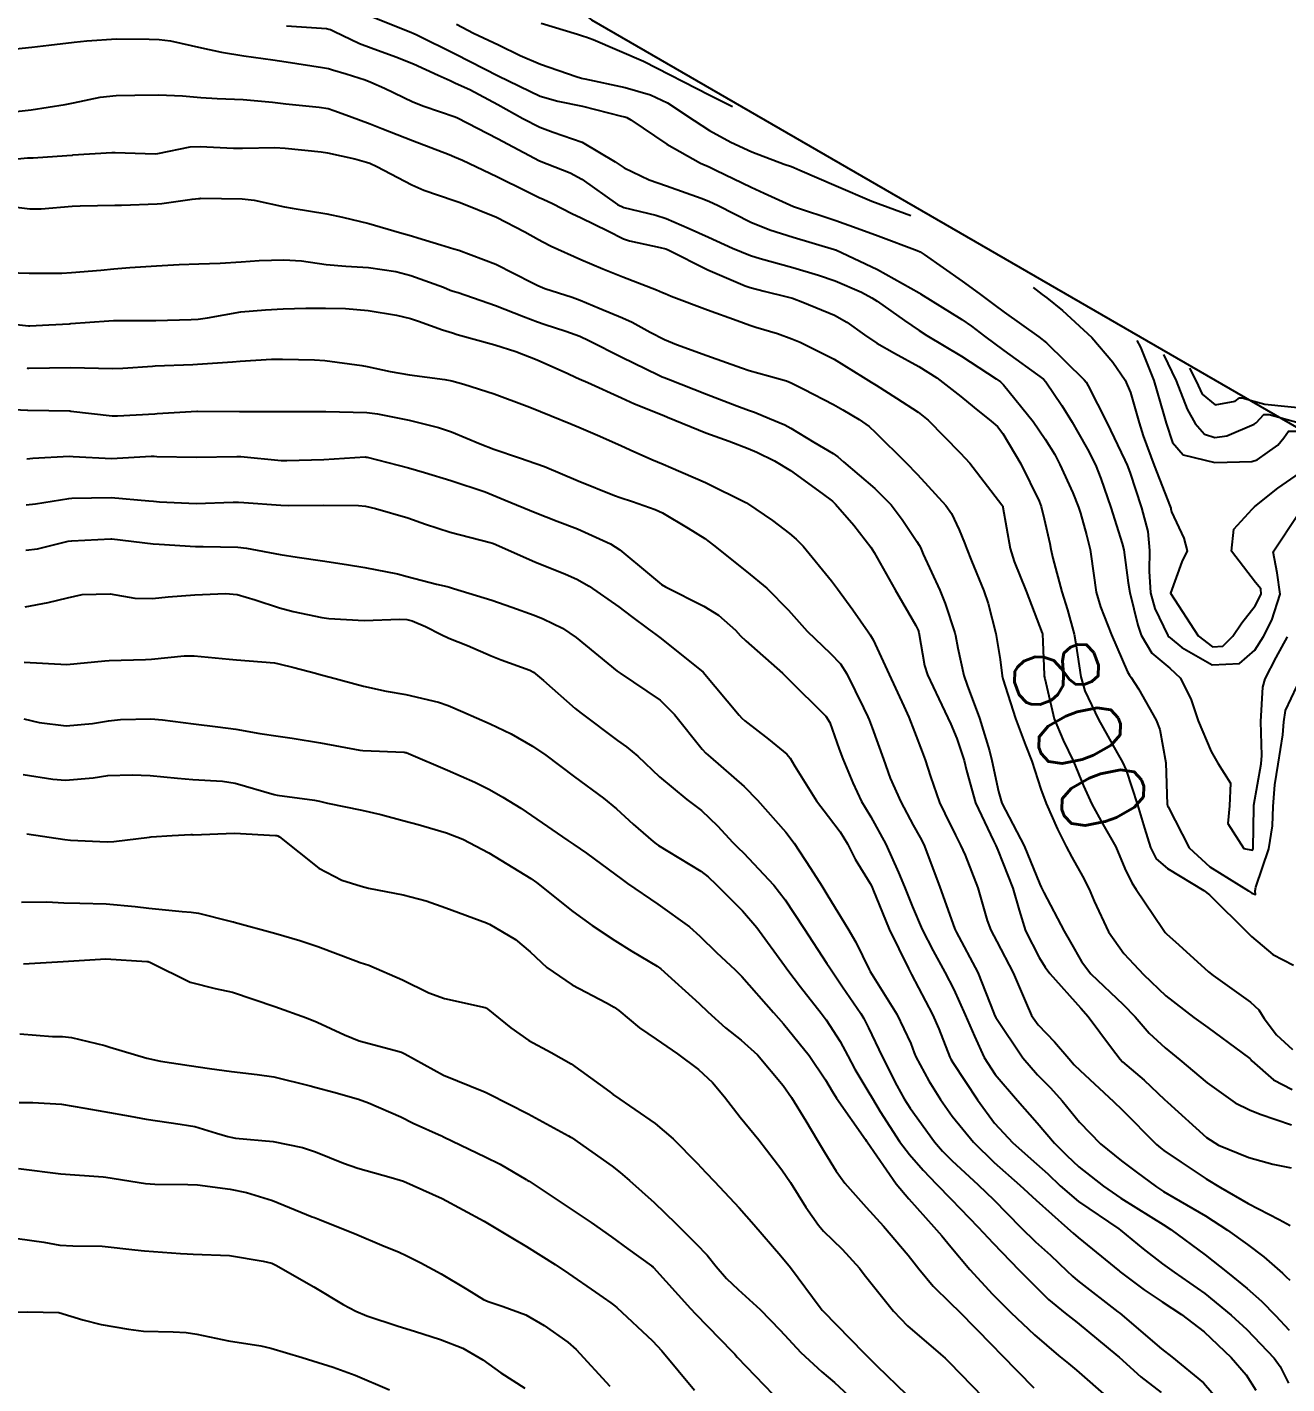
# Model space of a CAD drawing. Header units: metres. Extents: x 307586 to 320046, y 7427249 to 7434250.
# Drawn here: x 319499 to 319558.4, y 7429480 to 7429543.9 of the extents above; entities that cross this region are included whole.
import ezdxf
from ezdxf.enums import TextEntityAlignment as Align

# ---------------------------------------------------------------- set-up
doc = ezdxf.new("R2010")
doc.units = ezdxf.units.M
doc.header["$MEASUREMENT"] = 0
for name, color, linetype in [('Area', 45, 'Continuous'), ('Cotas', 45, 'Continuous'), ('Curvas de Nivel 1m', 11, 'Continuous'), ('Curvas de Nivel 5m', 15, 'Continuous')]:
    doc.layers.add(name, color=color, linetype=linetype)
doc.styles.add('Style-STANDARD', font='STANDARD.shx')

msp = doc.modelspace()

# ---------------------------------------------------------------- linework, layer by layer
at = {"layer": 'Area'}
msp.add_polyline3d([(319454.424, 7429616.789, 781.448), (319463.456, 7429607.411, 785.787), (319474.005, 7429595.594, 781.677), (319485.344, 7429582.782, 782.507), (319500.487, 7429566.872, 792.697), (319503.361, 7429563.779, 807.247), (319505.706, 7429561.699, 800.576), (319509.481, 7429558.21, 800.647), (319512.427, 7429555.235, 798.107), (319514.947, 7429552.846, 812.356), (319521.059, 7429547.782, 808.465), (319525.568, 7429544.287, 801.184), (319571.24, 7429517.914, 802.881), (319572.269, 7429517.444, 803.479), (319586.921, 7429512.024, 806.907), (319590.937, 7429510.93, 807.076), (319597.966, 7429508.884, 807.157), (319599.419, 7429508.359, 806.856), (319611.567, 7429506.026, 808.171), (319661.623, 7429504.124, 813.027), (319668.936, 7429504.476, 812.124)], dxfattribs=at)
at = {"layer": 'Curvas de Nivel 1m', "flags": 128}
for points, elevation in [([(319515.2, 7429544.455), (319517.046, 7429543.711), (319517.192, 7429543.652), (319517.296, 7429543.604), (319519.178, 7429542.67), (319521.163, 7429541.66), (319523.154, 7429540.699), (319523.978, 7429540.454), (319525.149, 7429540.22), (319526.977, 7429539.759), (319527.144, 7429539.715), (319527.241, 7429539.686), (319527.421, 7429539.586), (319529.126, 7429538.439), (319530.715, 7429537.544), (319531.111, 7429537.362), (319531.433, 7429537.214), (319533.102, 7429536.398), (319533.714, 7429536.125), (319535.093, 7429535.49), (319537.087, 7429534.829), (319538.102, 7429534.473), (319539.08, 7429534.108), (319540.929, 7429533.421), (319541.072, 7429533.353), (319541.251, 7429533.237), (319543.052, 7429531.978), (319543.849, 7429531.388), (319544.532, 7429530.872), (319545.034, 7429530.506), (319546.662, 7429529.354), (319547.019, 7429529.06), (319548.806, 7429527.323), (319548.89, 7429527.219), (319548.99, 7429527.039), (319549.863, 7429525.311), (319550.714, 7429523.544), (319550.827, 7429523.301), (319550.948, 7429522.973), (319551.497, 7429521.294), (319551.793, 7429520.172), (319551.885, 7429519.285), (319551.868, 7429518.306), (319551.93, 7429517.284), (319552.131, 7429516.546), (319552.749, 7429515.272), (319552.789, 7429515.208), (319552.852, 7429515.155), (319553.403, 7429514.709), (319554.839, 7429513.895), (319556.119, 7429513.959), (319556.846, 7429514.582), (319557.247, 7429515.224), (319557.641, 7429515.995), (319558.04, 7429517.213), (319557.897, 7429518.224), (319557.704, 7429519.218), (319558.921, 7429521.043)], 796), ([(319511.186, 7429544.014), (319513.068, 7429543.878), (319513.184, 7429543.857), (319513.256, 7429543.831), (319513.418, 7429543.756), (319514.629, 7429543.183), (319515.182, 7429542.974), (319516.338, 7429542.556), (319517.171, 7429542.221), (319518.345, 7429541.692), (319518.903, 7429541.427), (319519.159, 7429541.313), (319519.827, 7429541.003), (319521.149, 7429540.303), (319522.334, 7429539.648), (319523.137, 7429539.227), (319523.766, 7429538.998), (319525.127, 7429538.527), (319526.682, 7429537.594), (319527.11, 7429537.312), (319528.284, 7429536.752), (319529.102, 7429536.463), (319530.746, 7429535.894), (319531.095, 7429535.751), (319531.542, 7429535.536), (319533.085, 7429534.761), (319533.972, 7429534.397), (319535.078, 7429534.045), (319537.03, 7429533.47), (319537.073, 7429533.452), (319537.093, 7429533.449), (319539.059, 7429532.529), (319541.014, 7429531.42), (319541.043, 7429531.405), (319541.089, 7429531.373), (319543.031, 7429530.164), (319543.484, 7429529.849), (319544.093, 7429529.384), (319545.013, 7429528.71), (319546.875, 7429527.351), (319546.992, 7429527.234), (319547.751, 7429526.109), (319548.225, 7429525.331), (319548.503, 7429524.862), (319548.96, 7429524.062), (319549.327, 7429523.316), (319549.588, 7429522.669), (319550.06, 7429521.309), (319550.596, 7429519.613), (319550.665, 7429519.302), (319550.88, 7429517.748), (319550.953, 7429517.299), (319551.326, 7429515.761), (319551.485, 7429515.291), (319551.996, 7429514.434), (319552.838, 7429513.739), (319553.347, 7429513.265), (319553.842, 7429512.235), (319554.172, 7429511.256), (319554.788, 7429509.797), (319555.106, 7429509.247), (319555.7, 7429508.315), (319555.656, 7429507.241), (319555.58, 7429506.407), (319556.328, 7429505.234), (319556.732, 7429505.152), (319556.77, 7429505.229), (319556.8, 7429507.192), (319556.799, 7429507.229), (319556.806, 7429507.272), (319557.137, 7429509.225), (319557.171, 7429509.608), (319557.123, 7429511.225), (319557.223, 7429512.828), (319557.338, 7429513.222), (319557.858, 7429514.23), (319558.389, 7429515.207)], 797), ([(319523.198, 7429544.133), (319524.902, 7429543.614), (319525.192, 7429543.526), (319525.306, 7429543.494), (319525.651, 7429543.373), (319528.016, 7429542.346), (319531.15, 7429540.748), (319532.223, 7429540.21)], 794), ([(319498.127, 7429542.89), (319499.174, 7429543.005), (319499.986, 7429543.101), (319501.176, 7429543.233), (319501.774, 7429543.297), (319503.178, 7429543.398), (319504.707, 7429543.386), (319505.178, 7429543.364), (319505.721, 7429543.301), (319507.174, 7429542.977), (319508.12, 7429542.764), (319509.171, 7429542.591), (319510.545, 7429542.41), (319511.168, 7429542.312), (319512.879, 7429542.049), (319513.165, 7429541.998), (319513.352, 7429541.944), (319513.997, 7429541.747), (319514.893, 7429541.467), (319515.159, 7429541.361), (319515.801, 7429541.079), (319517.15, 7429540.434), (319517.664, 7429540.218), (319519.143, 7429539.721), (319519.246, 7429539.679), (319521.129, 7429538.701), (319523.113, 7429537.64), (319524.563, 7429537.074), (319525.105, 7429536.784), (319526.797, 7429535.593), (319527.092, 7429535.45), (319528.6, 7429535.079), (319529.087, 7429534.927), (319530.18, 7429534.451), (319531.078, 7429534.042), (319532.218, 7429533.529), (319533.068, 7429533.188), (319533.529, 7429533.05), (319535.06, 7429532.625), (319536.277, 7429532.255), (319537.051, 7429531.984), (319538.298, 7429531.451), (319538.788, 7429531.192), (319539.039, 7429531.025), (319540.333, 7429530.124), (319541.025, 7429529.647), (319541.387, 7429529.416), (319543.009, 7429528.442), (319544.647, 7429527.375), (319544.846, 7429527.227), (319544.99, 7429527.084), (319546.395, 7429525.356), (319546.965, 7429524.531), (319547.41, 7429523.796), (319547.657, 7429523.339), (319548.265, 7429521.998), (319548.529, 7429521.326), (319548.626, 7429521.031), (319548.91, 7429520.009), (319549.083, 7429519.318), (319549.119, 7429519.098), (319549.367, 7429517.315), (319549.563, 7429516.616), (319550.086, 7429515.308), (319550.836, 7429513.56), (319550.936, 7429513.401), (319551.01, 7429513.297), (319551.357, 7429512.76), (319552.187, 7429511.279), (319552.364, 7429510.842), (319552.649, 7429509.272), (319552.717, 7429507.307), (319552.725, 7429507.27), (319552.731, 7429507.248), (319552.752, 7429507.189), (319553.747, 7429505.26), (319554.724, 7429504.366), (319556.552, 7429503.232), (319556.711, 7429503.131), (319556.876, 7429503.062), (319556.867, 7429503.228), (319556.897, 7429503.409), (319557.502, 7429505.218), (319557.673, 7429506.292), (319557.709, 7429507.216), (319557.796, 7429508.238), (319557.946, 7429509.213), (319558.169, 7429510.581), (319558.207, 7429511.209), (319558.29, 7429511.729), (319558.828, 7429512.863)], 798), ([(319498.158, 7429539.935), (319499.144, 7429540.057), (319500.747, 7429540.304), (319501.148, 7429540.38), (319502.397, 7429540.641), (319503.151, 7429540.721), (319504.03, 7429540.746), (319505.152, 7429540.756), (319506.287, 7429540.703), (319507.151, 7429540.628), (319507.913, 7429540.581), (319509.15, 7429540.532), (319510.527, 7429540.409), (319511.149, 7429540.339), (319512.732, 7429540.179), (319513.146, 7429540.109), (319513.417, 7429540.027), (319514.165, 7429539.745), (319515.138, 7429539.385), (319515.688, 7429539.171), (319517.126, 7429538.607), (319518.858, 7429537.943), (319519.115, 7429537.841), (319519.481, 7429537.676), (319521.105, 7429536.912), (319522.542, 7429536.202), (319523.096, 7429535.926), (319523.294, 7429535.836), (319523.73, 7429535.63), (319524.642, 7429535.17), (319525.086, 7429534.957), (319526.331, 7429534.346), (319527.077, 7429533.971), (319527.359, 7429533.869), (319528.809, 7429533.564), (319529.072, 7429533.494), (319529.183, 7429533.447), (319531.057, 7429532.507), (319532.82, 7429531.748), (319533.045, 7429531.673), (319533.708, 7429531.51), (319534.788, 7429531.241), (319535.04, 7429531.169), (319535.538, 7429530.985), (319537.032, 7429530.365), (319537.612, 7429530.044), (319538.445, 7429529.449), (319539.017, 7429529.059), (319539.86, 7429528.581), (319541.001, 7429527.949), (319541.849, 7429527.411), (319542.984, 7429526.532), (319543.607, 7429526.019), (319544.419, 7429525.378), (319544.713, 7429525.117), (319544.967, 7429524.8), (319545.816, 7429523.361), (319546.681, 7429521.598), (319546.774, 7429521.351), (319546.917, 7429520.778), (319547.172, 7429519.612), (319547.227, 7429519.345), (319547.321, 7429518.919), (319547.749, 7429517.337), (319548.007, 7429516.476), (319548.329, 7429515.328), (319548.406, 7429514.884), (319548.638, 7429513.323), (319548.823, 7429512.669), (319549.482, 7429511.313), (319550.354, 7429509.737), (319550.61, 7429509.302), (319550.777, 7429508.921), (319551.306, 7429507.292), (319551.646, 7429506.191), (319551.92, 7429505.282), (319552.19, 7429504.74), (319552.723, 7429504.293), (319554.434, 7429503.253), (319554.71, 7429503.042), (319556.529, 7429501.232), (319556.681, 7429501.087), (319557.692, 7429500.233), (319558.668, 7429499.73)], 799), ([(319497.45, 7429535.582), (319499.085, 7429535.388), (319499.612, 7429535.388), (319501.087, 7429535.512), (319501.453, 7429535.53), (319503.088, 7429535.552), (319503.405, 7429535.558), (319505.089, 7429535.614), (319505.307, 7429535.63), (319506.744, 7429535.833), (319507.051, 7429535.873), (319507.093, 7429535.877), (319507.143, 7429535.879), (319509.094, 7429535.863), (319509.655, 7429535.794), (319511.088, 7429535.484), (319511.448, 7429535.416), (319513.084, 7429535.143), (319513.833, 7429534.997), (319515.077, 7429534.688), (319516.519, 7429534.275), (319517.077, 7429534.109), (319517.382, 7429534.011), (319518.462, 7429533.689), (319519.07, 7429533.505), (319519.316, 7429533.43), (319521.06, 7429532.778), (319522.786, 7429531.903), (319523.045, 7429531.764), (319523.364, 7429531.635), (319524.651, 7429531.227), (319525.038, 7429531.085), (319525.934, 7429530.701), (319527.029, 7429530.248), (319527.484, 7429530.039), (319528.328, 7429529.57), (319529.018, 7429529.219), (319529.583, 7429528.985), (319531.007, 7429528.475), (319532.639, 7429527.883), (319532.997, 7429527.765), (319533.907, 7429527.506), (319534.768, 7429527.271), (319534.99, 7429527.182), (319535.58, 7429526.891), (319536.98, 7429526.157), (319537.423, 7429525.908), (319538.192, 7429525.452), (319538.654, 7429525.129), (319538.967, 7429524.845), (319540.393, 7429523.426), (319540.945, 7429522.867), (319542.275, 7429521.406), (319542.538, 7429521.023), (319542.911, 7429520.249), (319543.164, 7429519.646), (319543.256, 7429519.386), (319543.489, 7429518.789), (319544.068, 7429517.378), (319544.275, 7429516.784), (319544.64, 7429515.372), (319544.841, 7429514.139), (319544.936, 7429513.369), (319544.964, 7429513.236), (319545.558, 7429511.362), (319546.039, 7429510.109), (319546.327, 7429509.355), (319546.763, 7429508.022), (319547.011, 7429507.346), (319547.546, 7429506.143), (319547.943, 7429505.332), (319548.215, 7429504.815), (319548.719, 7429503.931), (319549.037, 7429503.317), (319549.276, 7429502.743), (319549.949, 7429501.307), (319550.673, 7429500.278), (319551.146, 7429499.771), (319551.598, 7429499.286), (319552.648, 7429498.279), (319553.976, 7429497.257), (319554.628, 7429496.794), (319556.253, 7429495.597), (319556.614, 7429495.325), (319556.662, 7429495.278), (319556.711, 7429495.229), (319557.724, 7429494.333), (319558.6, 7429493.864)], 801), ([(319497.51, 7429532.405), (319499.047, 7429532.345), (319500.596, 7429532.356), (319501.048, 7429532.381), (319502.439, 7429532.497), (319503.05, 7429532.552), (319503.799, 7429532.617), (319505.051, 7429532.704), (319506.126, 7429532.766), (319507.053, 7429532.791), (319508.055, 7429532.817), (319509.054, 7429532.882), (319509.9, 7429532.946), (319511.055, 7429532.979), (319511.9, 7429532.926), (319513.053, 7429532.763), (319513.982, 7429532.676), (319515.052, 7429532.613), (319516.335, 7429532.432), (319517.051, 7429532.24), (319518.585, 7429531.687), (319518.911, 7429531.551), (319519.041, 7429531.508), (319519.285, 7429531.433), (319521.035, 7429530.823), (319522.367, 7429530.309), (319523.027, 7429530.053), (319523.336, 7429529.946), (319524.361, 7429529.62), (319525.019, 7429529.377), (319525.437, 7429529.185), (319527.005, 7429528.395), (319528.709, 7429527.564), (319528.902, 7429527.471), (319528.992, 7429527.435), (319529.193, 7429527.355), (319530.984, 7429526.643), (319532.414, 7429526.09), (319532.977, 7429525.894), (319533.258, 7429525.798), (319533.958, 7429525.505), (319534.678, 7429525.202), (319534.969, 7429525.052), (319536.059, 7429524.382), (319536.957, 7429523.846), (319537.177, 7429523.689), (319537.443, 7429523.463), (319538.934, 7429522.193), (319539.691, 7429521.432), (319540.222, 7429520.733), (319540.906, 7429519.705), (319541.018, 7429519.533), (319541.076, 7429519.417), (319541.21, 7429519.103), (319541.991, 7429517.403), (319542.249, 7429516.782), (319542.693, 7429515.392), (319542.724, 7429515.265), (319542.846, 7429514.678), (319543.132, 7429513.387), (319543.285, 7429512.926), (319543.857, 7429511.379), (319544.333, 7429509.829), (319544.444, 7429509.373), (319544.761, 7429507.922), (319544.914, 7429507.368), (319545.083, 7429507.033), (319545.976, 7429505.358), (319546.715, 7429503.549), (319546.771, 7429503.407), (319546.804, 7429503.349), (319546.894, 7429503.163), (319547.861, 7429501.332), (319548.16, 7429500.81), (319548.669, 7429499.898), (319549.115, 7429499.315), (319550.642, 7429497.884), (319551.21, 7429497.291), (319551.87, 7429496.526), (319552.618, 7429495.827), (319553.307, 7429495.263), (319554.602, 7429494.178), (319555.924, 7429493.237), (319556.588, 7429492.908), (319557.093, 7429492.714), (319558.578, 7429492.199)], 802), ([(319498.463, 7429529.928), (319499.022, 7429529.864), (319499.08, 7429529.862), (319499.984, 7429529.91), (319500.956, 7429529.968), (319501.024, 7429529.973), (319502.81, 7429530.097), (319503.025, 7429530.113), (319503.266, 7429530.118), (319505.026, 7429530.125), (319506.693, 7429530.167), (319507.027, 7429530.189), (319507.456, 7429530.253), (319509.03, 7429530.533), (319510.191, 7429530.629), (319511.032, 7429530.667), (319512.095, 7429530.707), (319513.032, 7429530.708), (319513.976, 7429530.689), (319515.032, 7429530.59), (319516.372, 7429530.374), (319517.028, 7429530.209), (319517.405, 7429530.083), (319518.547, 7429529.687), (319519.021, 7429529.533), (319519.233, 7429529.465), (319521.013, 7429528.978), (319521.996, 7429528.662), (319523.002, 7429528.259), (319524.453, 7429527.618), (319524.821, 7429527.442), (319524.99, 7429527.366), (319525.393, 7429527.201), (319526.982, 7429526.473), (319527.595, 7429526.197), (319528.974, 7429525.637), (319529.158, 7429525.558), (319530.966, 7429524.824), (319532.059, 7429524.432), (319532.959, 7429524.094), (319533.364, 7429523.921), (319534.202, 7429523.501), (319534.946, 7429523.042), (319536.44, 7429521.965), (319536.925, 7429521.602), (319537.07, 7429521.468), (319537.933, 7429520.475), (319538.737, 7429519.442), (319538.899, 7429519.185), (319539.883, 7429517.43), (319540.856, 7429515.74), (319540.964, 7429515.528), (319541, 7429515.418), (319541.276, 7429513.852), (319541.411, 7429513.411), (319541.941, 7429512.279), (319542.367, 7429511.397), (319542.505, 7429511.099), (319542.793, 7429510.418), (319543.139, 7429509.386), (319543.247, 7429508.914), (319543.674, 7429507.381), (319544.52, 7429505.587), (319544.636, 7429505.371), (319544.731, 7429505.158), (319545.428, 7429503.363), (319545.739, 7429502.318), (319546.039, 7429501.356), (319546.67, 7429500.086), (319546.953, 7429499.633), (319547.173, 7429499.342), (319548.639, 7429497.7), (319548.981, 7429497.317), (319550.095, 7429495.828), (319550.489, 7429495.301), (319550.612, 7429495.175), (319551.629, 7429494.311), (319552.594, 7429493.396), (319552.722, 7429493.269), (319554.568, 7429491.608), (319555.13, 7429491.244), (319556.557, 7429490.667), (319557.691, 7429490.35), (319558.553, 7429490.178)], 803), ([(319551.283, 7429529.17), (319551.45, 7429528.863), (319552.081, 7429527.289), (319552.542, 7429525.72), (319552.664, 7429525.283), (319552.964, 7429524.374), (319553.469, 7429523.783), (319554.955, 7429523.43), (319556.707, 7429523.481), (319556.956, 7429523.553), (319557.937, 7429524.241), (319558.215, 7429524.59), (319558.426, 7429524.906), (319558.8, 7429524.904), (319560.473, 7429524.427), (319562.081, 7429523.998), (319568.153, 7429523.37)], 794), ([(319498.953, 7429527.881), (319498.993, 7429527.88), (319499.032, 7429527.88), (319500.993, 7429527.9), (319502.993, 7429527.856), (319503.466, 7429527.873), (319504.872, 7429527.974), (319504.995, 7429527.98), (319506.778, 7429528.051), (319506.996, 7429528.059), (319508.634, 7429528.17), (319508.999, 7429528.205), (319510.482, 7429528.304), (319511.001, 7429528.305), (319512.502, 7429528.264), (319513, 7429528.233), (319514.739, 7429527.992), (319514.996, 7429527.944), (319516.072, 7429527.719), (319516.991, 7429527.565), (319518.647, 7429527.343), (319518.989, 7429527.273), (319519.542, 7429527.12), (319520.983, 7429526.664), (319522.533, 7429526.089), (319522.976, 7429525.91), (319523.168, 7429525.83), (319523.659, 7429525.63), (319524.599, 7429525.245), (319524.968, 7429525.09), (319525.848, 7429524.717), (319526.959, 7429524.223), (319527.395, 7429524.021), (319528.408, 7429523.568), (319528.95, 7429523.343), (319529.307, 7429523.197), (319530.937, 7429522.491), (319532.873, 7429521.521), (319532.923, 7429521.49), (319534.108, 7429520.695), (319534.909, 7429520.078), (319535.225, 7429519.806), (319535.546, 7429519.484), (319536.879, 7429517.844), (319537.16, 7429517.466), (319537.885, 7429516.477), (319538.617, 7429515.444), (319538.715, 7429515.306), (319538.849, 7429515.074), (319539.601, 7429513.432), (319540.295, 7429511.941), (319540.526, 7429511.423), (319540.796, 7429510.723), (319541.16, 7429509.788), (319541.301, 7429509.412), (319541.553, 7429508.627), (319541.984, 7429507.402), (319542.228, 7429506.878), (319542.738, 7429505.866), (319542.973, 7429505.388), (319543.19, 7429504.924), (319543.783, 7429503.379), (319544.222, 7429501.842), (319544.397, 7429501.373), (319544.678, 7429500.839), (319545.444, 7429499.362), (319546.061, 7429497.937), (319546.319, 7429497.353), (319546.629, 7429496.911), (319547.398, 7429496.116), (319548.071, 7429495.328), (319548.324, 7429495.038), (319548.607, 7429494.763), (319550.18, 7429493.304), (319550.587, 7429492.91), (319552.202, 7429491.275), (319552.402, 7429491.113), (319552.56, 7429490.996), (319553.379, 7429490.438), (319554.547, 7429489.658), (319555.222, 7429489.243), (319556.532, 7429488.497), (319557.986, 7429487.743), (319558.517, 7429487.465)], 804), ([(319552.533, 7429528.52), (319553.139, 7429527.278), (319553.657, 7429525.947), (319554.026, 7429525.264), (319554.479, 7429524.769), (319554.966, 7429524.605), (319555.53, 7429524.681), (319556.817, 7429525.232), (319556.907, 7429525.297), (319557.276, 7429525.691), (319557.522, 7429525.691), (319558.648, 7429525.367), (319559.702, 7429525.089), (319563.743, 7429524.67)], 793), ([(319553.773, 7429527.88), (319554.073, 7429527.264), (319554.368, 7429526.64), (319554.982, 7429526.152), (319555.912, 7429526.312), (319556.122, 7429526.479), (319556.242, 7429526.48), (319556.801, 7429526.318), (319557.323, 7429526.181), (319559.323, 7429525.97)], 792), ([(319498.94, 7429523.6), (319499.234, 7429523.623), (319500.941, 7429523.722), (319501.124, 7429523.715), (319502.94, 7429523.619), (319504.81, 7429523.72), (319504.942, 7429523.724), (319505.079, 7429523.711), (319506.941, 7429523.678), (319508.847, 7429523.706), (319508.942, 7429523.712), (319509.037, 7429523.704), (319510.94, 7429523.527), (319511.202, 7429523.516), (319512.941, 7429523.568), (319514.898, 7429523.686), (319514.942, 7429523.685), (319514.995, 7429523.677), (319516.945, 7429523.168), (319517.687, 7429522.953), (319518.936, 7429522.579), (319520.556, 7429522.036), (319520.926, 7429521.891), (319521.503, 7429521.654), (319522.917, 7429521.063), (319523.955, 7429520.666), (319524.91, 7429520.296), (319526.462, 7429519.594), (319526.899, 7429519.31), (319528.308, 7429518.142), (319528.875, 7429517.675), (319529.06, 7429517.558), (319530.864, 7429516.661), (319531.562, 7429516.231), (319532.352, 7429515.518), (319532.598, 7429515.262), (319532.848, 7429515.021), (319534.57, 7429513.493), (319534.829, 7429513.251), (319536.625, 7429511.472), (319536.8, 7429511.176), (319537.243, 7429509.919), (319537.415, 7429509.461), (319537.891, 7429508.328), (319538.295, 7429507.447), (319538.466, 7429507.16), (319538.746, 7429506.729), (319539.448, 7429505.433), (319540.049, 7429504.097), (319540.326, 7429503.424), (319540.699, 7429502.485), (319541.154, 7429501.413), (319541.671, 7429500.403), (319542.234, 7429499.396), (319542.651, 7429498.583), (319543.193, 7429497.384), (319543.623, 7429496.38), (319544.089, 7429495.375), (319544.605, 7429494.583), (319545.66, 7429493.359), (319546.577, 7429492.292), (319547.406, 7429491.337), (319547.982, 7429490.753), (319548.552, 7429490.231), (319549.708, 7429489.308), (319550.535, 7429488.752), (319551.941, 7429487.86), (319552.516, 7429487.509), (319552.885, 7429487.266), (319554.501, 7429486.082), (319555.554, 7429485.239), (319556.486, 7429484.489), (319557.157, 7429483.898), (319557.817, 7429483.21), (319558.463, 7429482.532)], 806), ([(319498.918, 7429521.43), (319499.356, 7429521.479), (319500.921, 7429521.734), (319501.072, 7429521.748), (319502.922, 7429521.772), (319504.692, 7429521.624), (319504.92, 7429521.598), (319505.191, 7429521.577), (319506.92, 7429521.501), (319508.678, 7429521.561), (319508.921, 7429521.564), (319509.174, 7429521.544), (319510.919, 7429521.419), (319511.292, 7429521.404), (319512.919, 7429521.415), (319514.586, 7429521.401), (319514.919, 7429521.363), (319515.385, 7429521.258), (319516.914, 7429520.825), (319517.74, 7429520.526), (319518.908, 7429520.141), (319520.784, 7429519.661), (319520.902, 7429519.63), (319520.953, 7429519.608), (319522.889, 7429518.738), (319524.336, 7429518.163), (319524.878, 7429517.932), (319525.457, 7429517.604), (319526.863, 7429516.619), (319527.45, 7429516.172), (319528.249, 7429515.569), (319528.606, 7429515.319), (319528.849, 7429515.136), (319530.833, 7429513.54), (319532.525, 7429511.514), (319532.66, 7429511.37), (319532.8, 7429511.252), (319533.913, 7429510.378), (319534.785, 7429509.673), (319534.933, 7429509.489), (319535.155, 7429509.108), (319536.181, 7429507.476), (319536.746, 7429506.737), (319537.299, 7429506.022), (319537.636, 7429505.456), (319538.008, 7429504.733), (319538.714, 7429503.582), (319538.789, 7429503.439), (319538.84, 7429503.309), (319539.609, 7429501.431), (319540.509, 7429499.577), (319540.594, 7429499.421), (319540.661, 7429499.295), (319541.652, 7429497.405), (319541.948, 7429496.722), (319542.472, 7429495.392), (319542.518, 7429495.298), (319542.611, 7429495.15), (319543.77, 7429493.378), (319544.577, 7429492.288), (319545.432, 7429491.361), (319546.553, 7429490.373), (319547.093, 7429489.887), (319547.668, 7429489.333), (319548.532, 7429488.595), (319550.428, 7429487.301), (319550.512, 7429487.242), (319551.586, 7429486.366), (319552.497, 7429485.656), (319553.045, 7429485.264), (319554.483, 7429484.254), (319555.73, 7429483.237), (319556.463, 7429482.555), (319557.762, 7429481.21), (319558.043, 7429480.81), (319558.431, 7429480.021)], 807), ([(319498.893, 7429519.286), (319499.446, 7429519.363), (319500.9, 7429519.712), (319501.065, 7429519.733), (319502.902, 7429519.827), (319502.954, 7429519.828), (319504.899, 7429519.593), (319505.177, 7429519.569), (319506.898, 7429519.471), (319507.255, 7429519.467), (319508.898, 7429519.442), (319509.298, 7429519.395), (319510.893, 7429519.089), (319511.692, 7429518.971), (319512.888, 7429518.794), (319514.013, 7429518.616), (319514.884, 7429518.478), (319516.42, 7429518.174), (319516.878, 7429518.053), (319518.267, 7429517.689), (319518.765, 7429517.575), (319518.872, 7429517.544), (319519.069, 7429517.48), (319520.866, 7429516.943), (319521.816, 7429516.604), (319522.859, 7429516.23), (319523.295, 7429516.063), (319524.2, 7429515.617), (319524.849, 7429515.181), (319526.784, 7429513.59), (319526.832, 7429513.557), (319526.919, 7429513.501), (319528.813, 7429512.22), (319529.485, 7429511.553), (319530.787, 7429509.916), (319530.967, 7429509.72), (319531.187, 7429509.534), (319532.763, 7429508.156), (319533.402, 7429507.504), (319534.738, 7429505.993), (319535.127, 7429505.486), (319535.888, 7429504.311), (319536.422, 7429503.473), (319536.706, 7429503.005), (319537.649, 7429501.456), (319538.036, 7429500.809), (319538.664, 7429499.527), (319538.706, 7429499.44), (319538.789, 7429499.311), (319539.964, 7429497.427), (319540.619, 7429496.044), (319540.789, 7429495.591), (319540.863, 7429495.416), (319541.475, 7429494.28), (319542.027, 7429493.398), (319542.581, 7429492.612), (319543.579, 7429491.38), (319544.554, 7429490.429), (319545.767, 7429489.358), (319546.532, 7429488.655), (319548.005, 7429487.328), (319548.278, 7429487.091), (319548.509, 7429486.895), (319550.468, 7429485.3), (319550.493, 7429485.278), (319551.625, 7429484.424), (319552.479, 7429483.856), (319553.395, 7429483.261), (319554.461, 7429482.442), (319555.734, 7429481.237), (319556.435, 7429480.415), (319556.9, 7429479.696)], 808), ([(319498.86, 7429516.619), (319499.947, 7429516.824), (319500.864, 7429517.05), (319501.549, 7429517.21), (319502.866, 7429517.237), (319504.03, 7429517.028), (319504.865, 7429517.015), (319505.614, 7429517.094), (319506.866, 7429517.181), (319508.311, 7429517.252), (319508.867, 7429517.204), (319509.704, 7429516.952), (319510.861, 7429516.571), (319511.494, 7429516.408), (319512.857, 7429516.126), (319513.182, 7429516.073), (319514.855, 7429515.973), (319516.526, 7429516.044), (319516.856, 7429516.029), (319517.114, 7429515.965), (319517.743, 7429515.697), (319518.476, 7429515.313), (319518.848, 7429515.149), (319519.723, 7429514.792), (319520.839, 7429514.312), (319521.313, 7429514.128), (319522.653, 7429513.633), (319522.832, 7429513.536), (319523.298, 7429513.153), (319524.806, 7429511.829), (319525.074, 7429511.607), (319526.79, 7429510.324), (319527.221, 7429510.017), (319527.749, 7429509.576), (319528.769, 7429508.61), (319530.061, 7429507.547), (319530.748, 7429507.018), (319531.515, 7429506.303), (319532.236, 7429505.517), (319532.483, 7429505.266), (319532.728, 7429505.021), (319534.165, 7429503.495), (319534.703, 7429502.815), (319535.58, 7429501.481), (319536.666, 7429499.816), (319536.805, 7429499.609), (319536.897, 7429499.466), (319537.404, 7429498.706), (319538.266, 7429497.446), (319538.404, 7429497.216), (319538.626, 7429496.781), (319539.275, 7429495.433), (319539.972, 7429494.053), (319540.318, 7429493.423), (319540.587, 7429492.997), (319541.745, 7429491.402), (319542.122, 7429490.96), (319542.554, 7429490.529), (319543.799, 7429489.377), (319544.532, 7429488.662), (319545.806, 7429487.357), (319546.506, 7429486.687), (319547.217, 7429486.056), (319547.982, 7429485.328), (319548.243, 7429485.076), (319548.488, 7429484.864), (319550.39, 7429483.385), (319550.473, 7429483.319), (319552.449, 7429481.648), (319552.939, 7429481.265), (319554.431, 7429480.044), (319555.119, 7429479.243)], 809), ([(319498.797, 7429511.341), (319499.532, 7429511.176), (319500.794, 7429511.006), (319502.041, 7429511.126), (319502.797, 7429511.252), (319503.358, 7429511.304), (319504.798, 7429511.337), (319505.342, 7429511.3), (319506.796, 7429511.106), (319507.953, 7429510.971), (319508.793, 7429510.852), (319509.922, 7429510.658), (319510.79, 7429510.522), (319511.448, 7429510.428), (319512.788, 7429510.215), (319514.646, 7429509.869), (319514.784, 7429509.853), (319516.729, 7429509.765), (319516.783, 7429509.758), (319516.825, 7429509.751), (319516.942, 7429509.708), (319518.772, 7429508.92), (319520.065, 7429508.365), (319520.758, 7429508.015), (319521.395, 7429507.65), (319522.24, 7429507.13), (319522.745, 7429506.791), (319524.452, 7429505.613), (319524.731, 7429505.418), (319525.327, 7429505.004), (319526.717, 7429503.996), (319526.948, 7429503.82), (319527.272, 7429503.582), (319528.699, 7429502.608), (319530.184, 7429501.545), (319530.679, 7429501.104), (319531.468, 7429500.325), (319532.35, 7429499.515), (319532.658, 7429499.198), (319534.156, 7429497.495), (319534.628, 7429496.96), (319535.825, 7429495.478), (319536.602, 7429494.332), (319536.92, 7429493.789), (319537.123, 7429493.462), (319538.494, 7429491.511), (319538.543, 7429491.44), (319538.563, 7429491.41), (319539.936, 7429489.426), (319540.532, 7429488.717), (319541.718, 7429487.402), (319542.082, 7429486.97), (319542.504, 7429486.452), (319543.41, 7429485.381), (319544.482, 7429484.229), (319545.346, 7429483.361), (319546.457, 7429482.305), (319547.59, 7429481.333), (319548.06, 7429480.947), (319548.436, 7429480.642), (319549.968, 7429479.305)], 811), ([(319498.765, 7429508.713), (319500.173, 7429508.495), (319500.761, 7429508.447), (319502.074, 7429508.569), (319502.765, 7429508.666), (319503.914, 7429508.71), (319504.765, 7429508.675), (319506.048, 7429508.553), (319506.763, 7429508.489), (319508.163, 7429508.408), (319508.761, 7429508.31), (319510.605, 7429507.781), (319510.753, 7429507.752), (319512.51, 7429507.513), (319512.75, 7429507.463), (319513.122, 7429507.373), (319514.746, 7429507.042), (319515.635, 7429506.83), (319516.741, 7429506.541), (319517.393, 7429506.354), (319518.736, 7429505.965), (319519.508, 7429505.672), (319520.727, 7429505.031), (319521.584, 7429504.509), (319522.715, 7429503.815), (319522.976, 7429503.627), (319524.693, 7429502.253), (319525.6, 7429501.601), (319526.676, 7429500.889), (319527.478, 7429500.385), (319528.664, 7429499.691), (319528.837, 7429499.558), (319530.639, 7429497.931), (319531.06, 7429497.534), (319531.884, 7429496.779), (319532.62, 7429496.2), (319533.392, 7429495.502), (319534.599, 7429494.066), (319534.995, 7429493.486), (319535.669, 7429492.387), (319536.218, 7429491.473), (319536.557, 7429490.917), (319537.11, 7429490.023), (319537.521, 7429489.455), (319538.526, 7429488.318), (319539.335, 7429487.432), (319540.499, 7429486.058), (319540.786, 7429485.705), (319541.004, 7429485.412), (319541.674, 7429484.592), (319542.477, 7429483.815), (319542.924, 7429483.385), (319544.45, 7429481.826), (319544.896, 7429481.365), (319546.427, 7429479.803)], 812), ([(319498.947, 7429505.918), (319500.729, 7429505.65), (319501.004, 7429505.62), (319502.728, 7429505.542), (319503.039, 7429505.556), (319504.732, 7429505.768), (319504.802, 7429505.779), (319505.802, 7429505.839), (319506.681, 7429505.883), (319506.733, 7429505.883), (319506.787, 7429505.882), (319508.735, 7429505.96), (319510.663, 7429505.851), (319510.734, 7429505.84), (319510.78, 7429505.826), (319510.85, 7429505.778), (319512.711, 7429504.299), (319513.791, 7429503.739), (319514.7, 7429503.451), (319515.058, 7429503.368), (319516.696, 7429503.052), (319517.766, 7429502.761), (319518.694, 7429502.439), (319520.618, 7429501.726), (319520.683, 7429501.696), (319520.762, 7429501.659), (319521.979, 7429500.943), (319522.67, 7429500.355), (319523.467, 7429499.622), (319524.651, 7429498.804), (319526.282, 7429497.95), (319526.635, 7429497.758), (319526.864, 7429497.587), (319527.833, 7429496.78), (319528.62, 7429496.24), (319529.631, 7429495.55), (319530.606, 7429494.805), (319531.268, 7429494.199), (319531.835, 7429493.521), (319532.579, 7429492.561), (319533.458, 7429491.501), (319534.549, 7429490.088), (319534.944, 7429489.486), (319535.678, 7429488.326), (319536.265, 7429487.472), (319536.51, 7429487.195), (319537.394, 7429486.349), (319538.205, 7429485.444), (319538.33, 7429485.281), (319538.489, 7429485.07), (319539.803, 7429483.427), (319540.463, 7429482.736), (319542.025, 7429481.396), (319542.252, 7429481.204), (319542.439, 7429481.02), (319544.042, 7429479.374)], 813), ([(319498.691, 7429502.696), (319499.885, 7429502.714), (319500.691, 7429502.665), (319501.449, 7429502.647), (319502.69, 7429502.62), (319504.053, 7429502.493), (319504.689, 7429502.421), (319506.268, 7429502.253), (319506.687, 7429502.222), (319507.037, 7429502.176), (319508.533, 7429501.802), (319508.657, 7429501.774), (319508.683, 7429501.767), (319508.725, 7429501.757), (319510.677, 7429501.227), (319511.81, 7429500.899), (319512.672, 7429500.616), (319514.462, 7429499.935), (319514.664, 7429499.864), (319515.068, 7429499.726), (319516.653, 7429499.033), (319517.906, 7429498.429), (319518.64, 7429498.163), (319520.558, 7429497.737), (319520.634, 7429497.699), (319520.687, 7429497.659), (319521.758, 7429496.776), (319522.618, 7429496.174), (319523.661, 7429495.62), (319524.608, 7429495.085), (319526.431, 7429493.756), (319526.593, 7429493.631), (319526.618, 7429493.614), (319526.657, 7429493.589), (319528.574, 7429492.271), (319529.413, 7429491.551), (319530.551, 7429490.395), (319530.965, 7429489.951), (319531.364, 7429489.528), (319532.525, 7429488.288), (319533.219, 7429487.503), (319534.498, 7429486.033), (319534.95, 7429485.485), (319536.35, 7429483.596), (319536.448, 7429483.47), (319536.472, 7429483.44), (319538.418, 7429481.44), (319539.02, 7429480.851), (319540.424, 7429479.49)], 814), ([(319498.619, 7429496.493), (319500.147, 7429496.376), (319500.618, 7429496.365), (319501.044, 7429496.32), (319502.614, 7429495.944), (319502.853, 7429495.868), (319504.605, 7429495.343), (319505.241, 7429495.206), (319506.6, 7429494.996), (319507.561, 7429494.853), (319508.597, 7429494.715), (319509.801, 7429494.582), (319510.593, 7429494.465), (319512.304, 7429494.037), (319512.586, 7429493.96), (319513.416, 7429493.742), (319514.58, 7429493.418), (319515.055, 7429493.249), (319516.572, 7429492.58), (319517.154, 7429492.286), (319518.492, 7429491.681), (319518.542, 7429491.66), (319518.563, 7429491.653), (319518.618, 7429491.624), (319520.553, 7429490.693), (319521.258, 7429490.357), (319522.495, 7429489.631), (319522.542, 7429489.599), (319522.627, 7429489.543), (319524.523, 7429488.299), (319525.555, 7429487.6), (319526.506, 7429486.928), (319527.286, 7429486.364), (319528.399, 7429485.561), (319528.454, 7429485.522), (319528.492, 7429485.485), (319530.24, 7429483.542), (319530.469, 7429483.296), (319532.209, 7429481.514), (319532.32, 7429481.39), (319532.44, 7429481.259), (319534.142, 7429479.493)], 816), ([(319498.576, 7429493.261), (319499.226, 7429493.264), (319500.576, 7429493.174), (319501.685, 7429492.994), (319502.573, 7429492.833), (319503.818, 7429492.61), (319504.569, 7429492.468), (319506.169, 7429492.232), (319506.566, 7429492.18), (319506.86, 7429492.12), (319507.889, 7429491.81), (319508.418, 7429491.659), (319508.561, 7429491.622), (319508.776, 7429491.583), (319510.559, 7429491.416), (319511.937, 7429491.139), (319512.555, 7429490.935), (319513.882, 7429490.404), (319514.547, 7429490.16), (319516.125, 7429489.714), (319516.541, 7429489.602), (319516.701, 7429489.547), (319518.529, 7429488.739), (319520.513, 7429487.66), (319521.768, 7429486.904), (319522.501, 7429486.466), (319523.853, 7429485.616), (319524.489, 7429485.193), (319525.762, 7429484.315), (319526.475, 7429483.81), (319526.601, 7429483.715), (319526.758, 7429483.586), (319528.45, 7429482.016), (319528.885, 7429481.556), (319530.425, 7429479.702)], 817), ([(319498.545, 7429490.14), (319500.543, 7429489.9), (319502.541, 7429489.747), (319502.675, 7429489.734), (319504.537, 7429489.446), (319504.979, 7429489.403), (319506.536, 7429489.395), (319506.987, 7429489.372), (319508.534, 7429489.177), (319509.303, 7429489.02), (319510.526, 7429488.633), (319512.392, 7429487.875), (319512.514, 7429487.83), (319512.741, 7429487.748), (319514.506, 7429487.031), (319515.687, 7429486.532), (319516.498, 7429486.197), (319516.836, 7429486.044), (319517.528, 7429485.694), (319518.485, 7429485.18), (319519.692, 7429484.457), (319520.476, 7429483.976), (319520.695, 7429483.876), (319521.403, 7429483.646), (319522.467, 7429483.248), (319523.33, 7429482.751), (319524.448, 7429481.954), (319524.846, 7429481.606), (319526.426, 7429479.893)], 818), ([(319498.502, 7429486.851), (319499.738, 7429486.67), (319500.499, 7429486.539), (319501.116, 7429486.508), (319502.499, 7429486.483), (319504.039, 7429486.313), (319504.497, 7429486.263), (319506.19, 7429486.139), (319506.496, 7429486.118), (319506.782, 7429486.112), (319508.495, 7429486.049), (319510.087, 7429485.784), (319510.491, 7429485.676), (319510.678, 7429485.589), (319512.475, 7429484.568), (319513.86, 7429483.736), (319514.46, 7429483.416), (319514.974, 7429483.208), (319516.453, 7429482.721), (319517.23, 7429482.477), (319518.447, 7429482.086), (319519.504, 7429481.669), (319520.438, 7429481.131), (319521.298, 7429480.514), (319522.425, 7429479.798)], 819)]:
    msp.add_lwpolyline(points, dxfattribs=dict(at, elevation=elevation))
at = {"layer": 'Curvas de Nivel 5m', "flags": 128}
for points, elevation in [([(319519.197, 7429544.084), (319520.004, 7429543.672), (319521.185, 7429543.117), (319522.212, 7429542.615), (319523.171, 7429542.2), (319524.84, 7429541.615), (319525.099, 7429541.548), (319525.162, 7429541.529), (319525.258, 7429541.513), (319527.158, 7429541.098), (319528.346, 7429540.763), (319529.151, 7429540.38), (319530.404, 7429539.547), (319531.136, 7429539.076), (319532.131, 7429538.526), (319533.121, 7429538.074), (319534.652, 7429537.497), (319534.994, 7429537.374), (319535.111, 7429537.327), (319535.395, 7429537.202), (319537.103, 7429536.466), (319538.79, 7429535.75), (319540.633, 7429535.07)], 795), ([(319497.109, 7429537.598), (319498.977, 7429537.787), (319499.112, 7429537.792), (319499.235, 7429537.795), (319500.837, 7429537.903), (319501.094, 7429537.92), (319501.113, 7429537.922), (319502.952, 7429538.045), (319503.115, 7429538.046), (319504.992, 7429537.974), (319505.115, 7429537.985), (319506.65, 7429538.305), (319507.12, 7429538.317), (319508.683, 7429538.243), (319509.12, 7429538.245), (319510.63, 7429538.276), (319511.12, 7429538.245), (319512.814, 7429538.066), (319513.117, 7429538.02), (319514.411, 7429537.741), (319514.966, 7429537.586), (319515.111, 7429537.535), (319515.454, 7429537.382), (319517.101, 7429536.51), (319517.661, 7429536.264), (319519.094, 7429535.778), (319519.382, 7429535.677), (319521.086, 7429534.986), (319522.43, 7429534.296), (319523.076, 7429533.931), (319523.267, 7429533.83), (319523.674, 7429533.631), (319525.064, 7429532.995), (319526.102, 7429532.555), (319527.052, 7429532.178), (319528.629, 7429531.566), (319528.923, 7429531.443), (319529.041, 7429531.389), (319529.329, 7429531.268), (319531.034, 7429530.623), (319532.437, 7429530.117), (319533.027, 7429529.9), (319533.313, 7429529.803), (319534.334, 7429529.5), (319535.019, 7429529.262), (319535.402, 7429529.101), (319537.005, 7429528.299), (319538.385, 7429527.449), (319538.756, 7429527.209), (319538.989, 7429527.066), (319539.952, 7429526.462), (319540.977, 7429525.799), (319541.448, 7429525.415), (319542.958, 7429523.881), (319543.195, 7429523.636), (319543.413, 7429523.393), (319544.924, 7429521.434), (319544.957, 7429521.37), (319544.97, 7429521.322), (319545.316, 7429519.366), (319545.505, 7429518.752), (319546.059, 7429517.358), (319546.821, 7429515.382), (319546.828, 7429515.35), (319546.849, 7429514.967), (319546.909, 7429513.424), (319546.919, 7429513.349), (319546.941, 7429513.238), (319547.388, 7429511.341), (319547.801, 7429510.343), (319548.297, 7429509.327), (319548.766, 7429508.191), (319549.155, 7429507.316), (319549.685, 7429506.37), (319550.287, 7429505.304), (319550.723, 7429504.283), (319551.039, 7429503.618), (319551.246, 7429503.292), (319552.499, 7429501.459), (319552.622, 7429501.271), (319552.65, 7429501.238), (319552.682, 7429501.207), (319553.255, 7429500.687), (319554.665, 7429499.422), (319554.88, 7429499.248), (319556.644, 7429497.992), (319557.033, 7429497.619), (319557.292, 7429497.22), (319557.87, 7429496.45), (319558.621, 7429495.76)], 800), ([(319546.393, 7429531.68), (319546.823, 7429531.352), (319547.041, 7429531.187), (319547.777, 7429530.597), (319549.164, 7429529.319), (319550.154, 7429528.16), (319550.739, 7429527.303), (319550.987, 7429526.723), (319551.389, 7429525.296), (319551.581, 7429524.68), (319552.094, 7429523.289), (319552.858, 7429521.347), (319552.882, 7429521.28), (319552.89, 7429521.247), (319552.921, 7429521.102), (319553.501, 7429519.857), (319553.658, 7429519.262), (319553.411, 7429518.749), (319552.873, 7429517.27), (319554.181, 7429515.257), (319554.848, 7429514.74), (319555.331, 7429514.762), (319555.807, 7429515.24), (319556.234, 7429515.861), (319556.867, 7429516.668), (319557.144, 7429517.226), (319557.124, 7429517.474), (319556.881, 7429517.765), (319555.738, 7429519.242), (319555.863, 7429520.291), (319556.717, 7429521.232), (319556.826, 7429521.33), (319556.926, 7429521.411), (319557.932, 7429522.221), (319558.949, 7429522.923)], 795), ([(319497.982, 7429525.935), (319498.973, 7429525.899), (319498.994, 7429525.899), (319500.972, 7429525.854), (319501.02, 7429525.851), (319502.969, 7429525.623), (319503.224, 7429525.621), (319504.971, 7429525.727), (319505.089, 7429525.731), (319506.687, 7429525.833), (319506.953, 7429525.85), (319506.973, 7429525.851), (319506.995, 7429525.852), (319508.973, 7429525.832), (319510.925, 7429525.829), (319510.973, 7429525.83), (319512.902, 7429525.832), (319512.974, 7429525.828), (319513.04, 7429525.826), (319514.973, 7429525.777), (319515.475, 7429525.725), (319516.97, 7429525.419), (319518.351, 7429525.073), (319518.965, 7429524.867), (319520.319, 7429524.307), (319520.957, 7429524.058), (319522.167, 7429523.648), (319522.949, 7429523.384), (319523.348, 7429523.233), (319524.937, 7429522.569), (319526.651, 7429521.868), (319526.926, 7429521.77), (319527.509, 7429521.581), (319528.571, 7429521.217), (319528.918, 7429521.052), (319530.132, 7429520.326), (319530.906, 7429519.844), (319531.316, 7429519.536), (319532.884, 7429518.285), (319533.838, 7429517.5), (319534.863, 7429516.468), (319535.743, 7429515.481), (319536.842, 7429514.415), (319537.305, 7429513.931), (319537.604, 7429513.458), (319538.399, 7429511.856), (319538.603, 7429511.443), (319538.66, 7429511.301), (319538.798, 7429510.919), (319539.33, 7429509.435), (319539.658, 7429508.542), (319540.148, 7429507.426), (319540.742, 7429506.328), (319541.073, 7429505.752), (319541.237, 7429505.412), (319541.653, 7429504.337), (319541.989, 7429503.401), (319542.684, 7429501.473), (319542.721, 7429501.39), (319542.762, 7429501.309), (319543.778, 7429499.379), (319544.537, 7429497.468), (319544.578, 7429497.371), (319544.632, 7429497.262), (319545.911, 7429495.357), (319546.605, 7429494.563), (319547.214, 7429493.956), (319547.76, 7429493.332), (319548.578, 7429492.326), (319549.565, 7429491.31), (319550.555, 7429490.506), (319551.251, 7429489.991), (319552.21, 7429489.275), (319552.54, 7429489.059), (319553.026, 7429488.775), (319554.523, 7429487.917), (319555.555, 7429487.24), (319556.506, 7429486.565), (319557.269, 7429485.987), (319558.147, 7429485.205), (319558.324, 7429485.035), (319558.49, 7429484.88)], 805), ([(319498.824, 7429514.014), (319500.823, 7429513.9), (319502.623, 7429514.076), (319502.826, 7429514.086), (319504.544, 7429514.138), (319504.828, 7429514.157), (319506.358, 7429514.306), (319506.83, 7429514.314), (319508.48, 7429514.154), (319508.828, 7429514.117), (319510.628, 7429513.98), (319510.825, 7429513.943), (319511.54, 7429513.769), (319512.556, 7429513.49), (319512.82, 7429513.423), (319513.252, 7429513.313), (319514.814, 7429512.886), (319515.88, 7429512.652), (319516.815, 7429512.485), (319518.36, 7429512.136), (319518.807, 7429511.979), (319519.502, 7429511.673), (319520.797, 7429511.105), (319521.786, 7429510.639), (319522.787, 7429510.055), (319523.409, 7429509.624), (319524.768, 7429508.61), (319526.138, 7429507.596), (319526.748, 7429507.093), (319527.536, 7429506.373), (319528.472, 7429505.564), (319528.617, 7429505.447), (319528.731, 7429505.368), (319529.173, 7429505.111), (319530.719, 7429504.165), (319531.07, 7429503.888), (319531.445, 7429503.529), (319532.695, 7429502.288), (319533.363, 7429501.503), (319534.665, 7429499.717), (319534.827, 7429499.488), (319535.425, 7429498.709), (319536.399, 7429497.472), (319536.63, 7429497.155), (319537.291, 7429496.131), (319537.661, 7429495.454), (319537.992, 7429494.835), (319538.597, 7429493.807), (319538.813, 7429493.438), (319539.18, 7429492.838), (319540.096, 7429491.425), (319540.557, 7429490.808), (319541.207, 7429490.067), (319541.843, 7429489.4), (319542.532, 7429488.694), (319543.803, 7429487.377), (319544.506, 7429486.629), (319545.74, 7429485.358), (319546.485, 7429484.601), (319547.115, 7429483.976), (319547.9, 7429483.329), (319548.466, 7429482.881), (319550.385, 7429481.301), (319550.442, 7429481.253), (319551.472, 7429480.323), (319552.426, 7429479.583)], 810), ([(319498.783, 7429499.797), (319500.663, 7429499.9), (319502.665, 7429500.036), (319504.604, 7429499.91), (319504.663, 7429499.896), (319504.777, 7429499.849), (319506.649, 7429498.923), (319507.82, 7429498.637), (319508.643, 7429498.46), (319510.633, 7429497.78), (319512.125, 7429497.255), (319512.626, 7429497.046), (319513.915, 7429496.442), (319514.617, 7429496.171), (319516.32, 7429495.713), (319516.612, 7429495.629), (319516.765, 7429495.553), (319518.596, 7429494.547), (319520.486, 7429493.769), (319520.594, 7429493.732), (319520.641, 7429493.707), (319520.723, 7429493.658), (319522.579, 7429492.718), (319524.489, 7429491.686), (319524.563, 7429491.644), (319524.619, 7429491.609), (319526.55, 7429490.261), (319526.922, 7429489.96), (319527.353, 7429489.578), (319528.528, 7429488.536), (319529.544, 7429487.55), (319530.503, 7429486.589), (319531.021, 7429486.055), (319531.453, 7429485.526), (319531.937, 7429484.968), (319532.482, 7429484.443), (319533.526, 7429483.499), (319534.459, 7429482.531), (319535.445, 7429481.48), (319536.434, 7429480.561), (319537.025, 7429480.057), (319537.69, 7429479.451)], 815), ([(319498.457, 7429483.367), (319498.977, 7429483.396), (319500.458, 7429483.362), (319501.586, 7429483.015), (319502.452, 7429482.785), (319503.739, 7429482.568), (319504.449, 7429482.475), (319505.84, 7429482.445), (319506.449, 7429482.42), (319506.956, 7429482.33), (319508.445, 7429482.022), (319509.971, 7429481.785), (319510.442, 7429481.679), (319511.921, 7429481.241), (319512.436, 7429481.086), (319513.393, 7429480.781), (319514.43, 7429480.409), (319516.044, 7429479.714)], 820)]:
    msp.add_lwpolyline(points, dxfattribs=dict(at, elevation=elevation))

# ---------------------------------------------------------------- texts
at = {"layer": 'Cotas', "style": 'Style-STANDARD'}
msp.add_text('800', height=4, rotation=290.47356, dxfattribs=at).set_placement((319548.587, 7429510.547, 800), align=Align.MIDDLE_CENTER)

doc.saveas('drawing.dxf')
